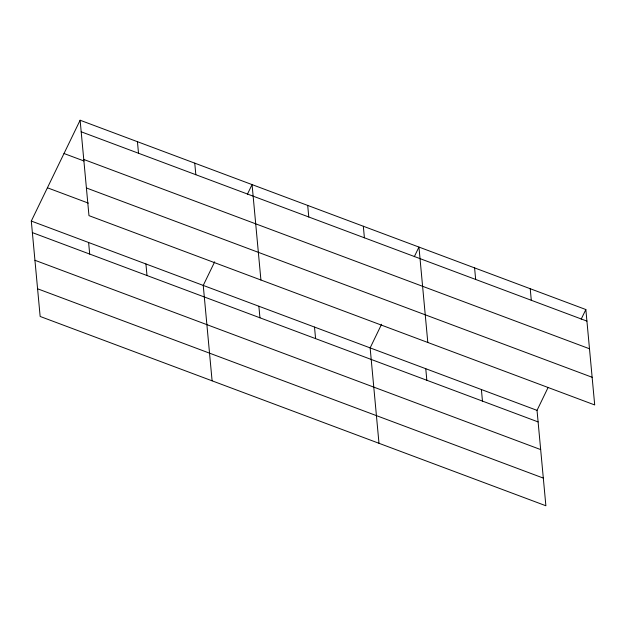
<?xml version="1.0" encoding="UTF-8"?>
<svg xmlns="http://www.w3.org/2000/svg" width="626" height="626" viewBox="0 0 626 626"><rect width="100%" height="100%" fill="white"/><g stroke="black" fill="none" stroke-linecap="round" stroke-linejoin="round"><path stroke-width="0.94" d="M548.047 387.596L537.03 410.359L545.88 505.761L40.15 316.459L31.3 221.056L80.12 120.239L585.85 309.541L594.7 404.944L88.97 215.641L80.12 120.239M214.695 261.778L203.247 285.417L212.097 380.819M247.403 194.232L252.067 184.6L260.917 280.002M381.586 324.252L370.138 347.892L378.988 443.294M414.295 256.707L418.958 247.074L427.808 342.477M581.186 319.174L585.85 309.541M81.192 131.796L586.922 321.099M83.759 159.466L589.489 348.768M64.008 153.511L84.025 160.999M86.404 187.972L592.133 377.275M47.412 187.784L88.352 203.114M31.3 221.056L537.03 410.359M32.372 232.614L538.102 421.916M34.939 260.283L540.668 449.585M37.583 288.789L543.313 478.092M530.222 288.719L531.294 300.277M474.586 267.897L475.658 279.446M481.394 389.536L482.466 401.094M425.766 368.714L426.838 380.264M363.33 226.252L364.402 237.802M307.702 205.422L308.774 216.979M314.51 327.069L315.582 338.619M258.874 306.247L259.946 317.797M194.756 163.151L195.828 174.701M137.438 141.695L138.51 153.245M145.928 263.969L147 275.518M88.618 242.512L89.69 254.062"/></g></svg>
